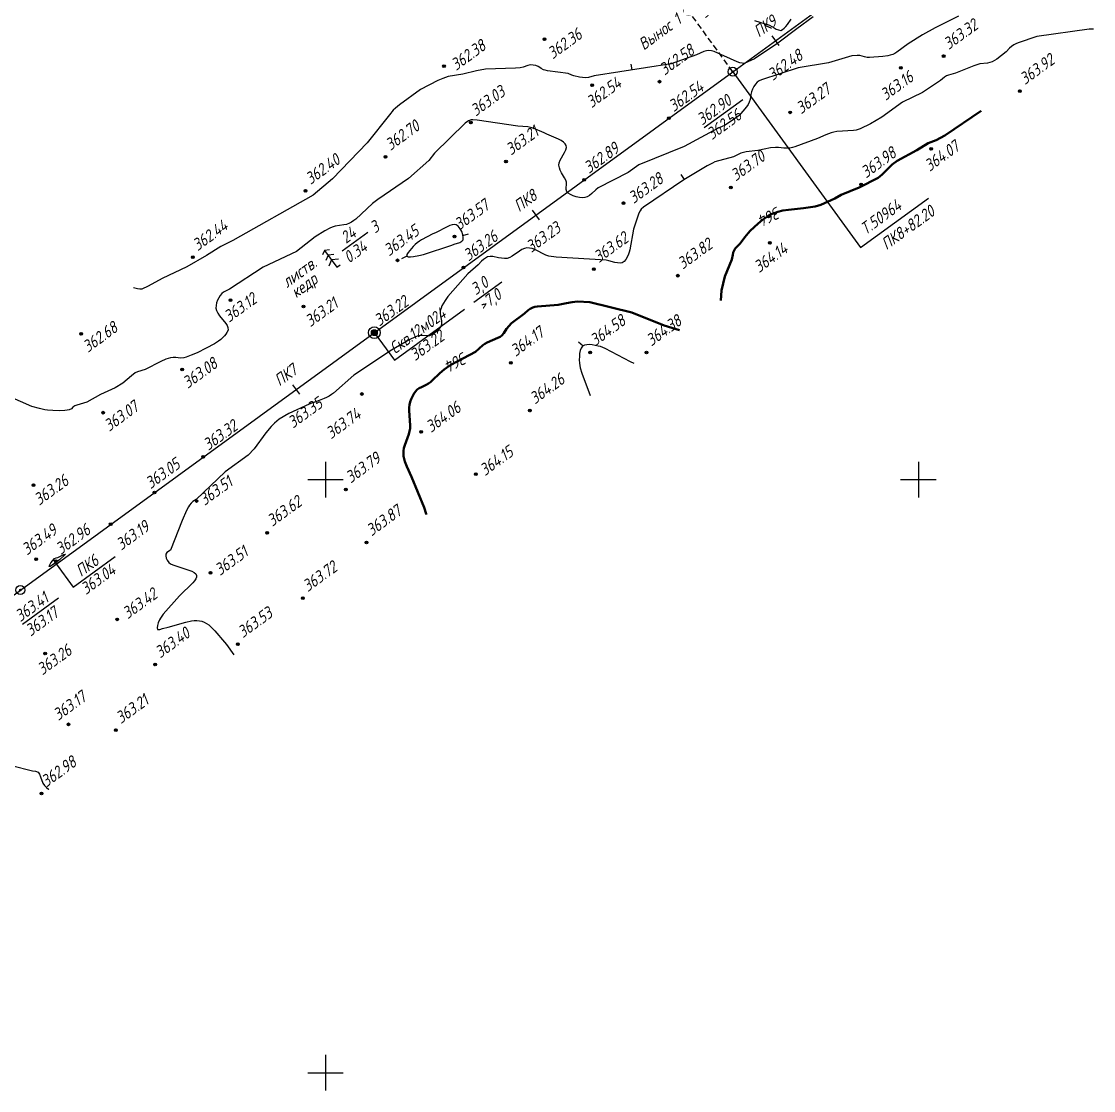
# Model space of a CAD drawing. Extents: x 1514039 to 1515876, y 2182924 to 2184238.
# Drawn here: x 1514697.4 to 1515059.1, y 2183194 to 2183554.5 of the extents above; entities that cross this region are included whole.
import ezdxf
from ezdxf.enums import TextEntityAlignment as Align

# ---------------------------------------------------------------- set-up
doc = ezdxf.new("R2010")
doc.units = 0
doc.linetypes.add('ИИHidden', pattern=[3, 2, -1])
for name, color, linetype, lineweight in [('ИИ_ГЕОПУНКТ_025', 7, 'Continuous', 25), ('ИИ_ГЕОСЕТКА_025', 3, 'Continuous', 25), ('ИИ_ОТМЕТКА_025', 7, 'Continuous', 25), ('ИИ_ПИКЕТАЖ_025', 7, 'Continuous', 25), ('ИИ_РЕЛЬЕФ_025', 34, 'Continuous', 25), ('ИИ_РЕЛЬЕФ_050', 34, 'Continuous', 50), ('ИИ_СКВАЖИНА_025', 7, 'Continuous', 25), ('ИИ_ТРАССА_ТРУБ_025', 7, 'Continuous', 25), ('ИИ_УГОДЬЯ_025', 7, 'Continuous', 25)]:
    doc.layers.add(name, color=color, linetype=linetype, lineweight=lineweight)
doc.styles.add('VNIPISIMPLEXCUR', font='simplex.shx', dxfattribs={"width": 0.8, "oblique": 15})

# ---------------------------------------------------------------- blocks, each defined once
blk = doc.blocks.new('PICKET')
at = {"color": 0, "linetype": 'Continuous', "lineweight": 25}
for p, q in [((-0.23, 0), (0.23, 0)), ((0, 0.23), (0, -0.23))]:
    blk.add_line(p, q, dxfattribs=at)
blk.add_circle((0, 0), 0.23, dxfattribs=at)
at = {"color": 0, "linetype": 'Continuous', "style": 'VNIPISIMPLEXCUR', "oblique": 15, "width": 0.8}
blk.add_attdef('OTMETKA', (1.25, 0.3), '', height=2, dxfattribs=at)
at = {"color": 8, "linetype": 'Continuous', "style": 'VNIPISIMPLEXCUR', "oblique": 15, "width": 0.8, "flags": 1}
blk.add_attdef('NOMER', (1.25, -2.7), '', height=2, dxfattribs=at)
blk = doc.blocks.new('ИИ15001')
at = {"color": 0, "linetype": 'Continuous', "lineweight": 25}
blk.add_lwpolyline([(0, 1), (0, -1)], dxfattribs=at)
at = {"color": 0, "linetype": 'Continuous', "lineweight": 25, "style": 'VNIPISIMPLEXCUR', "oblique": 15, "width": 0.8}
blk.add_attdef('STATIONING', text='', height=2, dxfattribs=at).set_placement((0, 2), align=Align.CENTER)
at = {"color": 7, "linetype": 'Continuous', "lineweight": 25, "style": 'VNIPISIMPLEXCUR', "oblique": 15, "width": 0.8}
blk.add_attdef('HEIGHT', text='', height=2, dxfattribs=at).set_placement((0, -2), align=Align.TOP_CENTER)
blk = doc.blocks.new('ИИ050052Р')
at = {"linetype": 'Continuous', "lineweight": 25}
h = blk.add_hatch(color=0, dxfattribs=at)
edge = h.paths.add_edge_path()
edge.add_arc((0, 0), 0.15, 0, 360)
at = {"color": 0, "linetype": 'Continuous', "lineweight": 25}
for radius in [0.75, 0.15]:
    blk.add_circle((0, 0), radius, dxfattribs=at)
at = {"color": 0, "linetype": 'Continuous', "style": 'VNIPISIMPLEXCUR', "oblique": 15, "width": 0.8}
for tag, p in [('CENTRE', (1.45, 0.7)), ('HEIGHT', (1.45, -2.7))]:
    blk.add_attdef(tag, p, '', height=2, dxfattribs=at)
for tag, p in [('NUMBER', (-2, -1)), ('STATIONING', (-2, -4.4)), ('ALPHA', (-2, -7.8))]:
    blk.add_attdef(tag, text='', height=2, dxfattribs=at).set_placement(p, align=Align.RIGHT)
at = {"color": 253, "linetype": 'Continuous', "style": 'VNIPISIMPLEXCUR', "oblique": 15, "width": 0.8, "flags": 1}
blk.add_attdef('NOTE', text='', height=1.6, dxfattribs=at).set_placement((-2, -10.8), align=Align.RIGHT)
blk = doc.blocks.new('ИИ25001')
at = {"linetype": 'Continuous'}
h = blk.add_hatch(color=0, dxfattribs=at)
edge = h.paths.add_edge_path()
edge.add_arc((0, 0), 0.5, 0, 360)
at = {"color": 0, "linetype": 'Continuous'}
for radius in [1, 0.5]:
    blk.add_circle((0, 0), radius, dxfattribs=at)
at = {"color": 0, "style": 'VNIPISIMPLEXCUR', "oblique": 15, "width": 0.8}
for tag, p in [('NUMBER', (2, 0.7)), ('STS', (14.22, 0.7)), ('EGWL', (38.32, 0.7)), ('TFS', (19.08, -1)), ('HEIGHT', (2, -2.7)), ('FS', (14.22, -2.7)), ('AGWL', (36.59, -2.7))]:
    blk.add_attdef(tag, p, '', height=2, dxfattribs=at)
at = {"color": 253, "style": 'VNIPISIMPLEXCUR', "oblique": 15, "width": 0.8, "flags": 1}
for tag, p in [('DATE', (-2.5, -0.8)), ('NOTE1', (-2.5, -3.2)), ('NOTE2', (-2.5, -5.6))]:
    blk.add_attdef(tag, text='', height=1.6, dxfattribs=at).set_placement(p, align=Align.RIGHT)
blk = doc.blocks.new('ИИ053672А')
at = {"color": 0, "linetype": 'Continuous'}
for points in [[(0.85, 2.01), (0, 2.5), (-0.85, 2.01)], [(0.7, 3.1), (0, 3.5), (-0.7, 3.1)], [(0, 3.5), (0, 0), (0.7, 0)], [(1, 0.92), (0, 1.5), (-1, 0.92)]]:
    blk.add_lwpolyline(points, dxfattribs=at)
at = {"color": 0, "linetype": 'Continuous', "style": 'VNIPISIMPLEXCUR', "oblique": 15, "width": 0.8}
blk.add_attdef('RACE1', text='', height=2, dxfattribs=at).set_placement((-2, 2.25), align=Align.RIGHT)
blk.add_attdef('HEIGHT', (2, 2.25), '', height=2, dxfattribs=at)
blk.add_attdef('DISTANCE', text='', height=2, dxfattribs=at).set_placement((8.5, 1.75), align=Align.MIDDLE_LEFT)
blk.add_attdef('RACE2', text='', height=2, dxfattribs=at).set_placement((-2, 1.25), align=Align.TOP_RIGHT)
blk.add_attdef('THICKNESS', text='', height=2, dxfattribs=at).set_placement((2, 1.25), align=Align.TOP_LEFT)
blk = doc.blocks.new('ИИ053296')
at = {"color": 0, "linetype": 'Continuous', "lineweight": 25}
blk.add_lwpolyline([(0, 0), (1, 0)], dxfattribs=at)
blk = doc.blocks.new('ИИ05012')
at = {"color": 0, "linetype": 'Continuous', "flags": 128}
for points in [[(0, 3), (0, -3)], [(-3, 0), (3, 0)]]:
    blk.add_lwpolyline(points, dxfattribs=at)

msp = doc.modelspace()

# ---------------------------------------------------------------- linework, layer by layer
at = {"layer": 'ИИ_ГЕОПУНКТ_025'}
for points in [[(1514937.36, 2183537.57), (1514980.483, 2183478.265), (1515003.35, 2183494.892)], [(1514927.72, 2183518.746), (1514940.778, 2183528.241)], [(1514697.795, 2183351.317), (1514709.932, 2183360.142)]]:
    msp.add_lwpolyline(points, dxfattribs=at)
at = {"layer": 'ИИ_ПИКЕТАЖ_025', "color": 4}
msp.add_lwpolyline([(1514709.146, 2183371.571), (1514714.859, 2183363.714), (1514729.096, 2183374.066)], dxfattribs=at)
at = {"layer": 'ИИ_РЕЛЬЕФ_025'}
for points, elevation in [([(1515013.566, 2183556.31), (1515005.621, 2183552.306), (1515001.356, 2183550.043), (1514996.548, 2183547.012), (1514992.757, 2183544.204), (1514992.028, 2183543.751), (1514991.326, 2183543.398), (1514990.468, 2183543.111), (1514989.646, 2183542.954), (1514988.023, 2183542.72), (1514983.518, 2183542.36), (1514982.651, 2183542.372), (1514981.834, 2183542.575), (1514981.029, 2183542.856), (1514980.212, 2183543.073), (1514979.329, 2183543.081), (1514977.522, 2183542.895), (1514969.645, 2183540.536), (1514959.444, 2183538.879), (1514947.057, 2183534.793), (1514946.303, 2183534.469), (1514945.569, 2183534.002), (1514945.041, 2183533.376), (1514944.521, 2183532.563), (1514944.048, 2183531.662), (1514943.664, 2183530.77), (1514943.465, 2183529.911), (1514943.234, 2183528.143), (1514942.955, 2183527.255), (1514942.561, 2183526.509), (1514942.055, 2183525.757), (1514940.805, 2183524.286), (1514939.518, 2183522.846), (1514938.777, 2183522.21), (1514937.137, 2183521.069), (1514934.58, 2183519.439), (1514932.199, 2183518.468), (1514920.956, 2183512.364), (1514905.71, 2183506.145), (1514902.105, 2183503.61), (1514891.941, 2183498.388), (1514891.21, 2183497.785), (1514889.781, 2183496.443), (1514889.049, 2183495.84), (1514888.286, 2183495.374), (1514887.474, 2183495.113), (1514886.61, 2183495.071), (1514885.621, 2183495.178), (1514884.58, 2183495.411), (1514883.56, 2183495.743), (1514882.635, 2183496.151), (1514881.877, 2183496.611), (1514881.36, 2183497.098), (1514881.177, 2183497.793), (1514881.193, 2183498.55), (1514881.325, 2183499.398), (1514881.286, 2183500.285), (1514881.03, 2183501.023), (1514880.627, 2183501.804), (1514879.647, 2183503.46), (1514879.201, 2183504.317), (1514878.885, 2183505.182), (1514878.731, 2183506.042), (1514878.841, 2183506.864), (1514879.17, 2183507.726), (1514880.654, 2183510.363), (1514881.039, 2183511.197), (1514881.234, 2183511.977), (1514881.155, 2183512.684), (1514880.795, 2183513.295), (1514880.219, 2183513.84), (1514879.47, 2183514.333), (1514878.591, 2183514.786), (1514874.641, 2183516.467), (1514873.762, 2183516.92), (1514870.063, 2183518.501), (1514869.142, 2183518.777), (1514868.293, 2183518.935), (1514866.602, 2183519.067), (1514864.911, 2183519.158), (1514851.151, 2183521.266), (1514849.717, 2183521.323), (1514849.159, 2183521.289), (1514848.247, 2183521.034), (1514847.136, 2183520.243), (1514836.706, 2183510.102), (1514834.828, 2183507.624), (1514827.968, 2183501.509), (1514817.647, 2183494.456), (1514815.843, 2183493.101), (1514810.208, 2183487.88), (1514809.506, 2183487.341), (1514808.807, 2183486.87), (1514808.11, 2183486.478), (1514807.125, 2183486.093), (1514806.138, 2183485.872), (1514803.21, 2183485.477), (1514802.258, 2183485.195), (1514801.413, 2183484.824), (1514799.761, 2183483.902), (1514796.501, 2183481.843), (1514790.248, 2183476.989), (1514779, 2183471.66), (1514767.636, 2183464.204), (1514765.571, 2183463.244), (1514764.975, 2183462.739), (1514764.485, 2183462.118), (1514763.996, 2183461.361), (1514763.555, 2183460.508), (1514763.223, 2183459.601), (1514763.063, 2183458.679), (1514762.968, 2183457.797), (1514763.186, 2183456.987), (1514763.648, 2183456.122), (1514764.274, 2183455.229), (1514766.346, 2183452.66), (1514766.84, 2183451.934), (1514767.103, 2183451.32), (1514767.113, 2183450.399), (1514766.751, 2183449.598), (1514766.406, 2183449.044), (1514765.953, 2183448.471), (1514765.387, 2183447.884), (1514764.703, 2183447.285), (1514763.898, 2183446.678), (1514762.521, 2183445.795), (1514759.787, 2183444.283), (1514756.709, 2183442.795), (1514754.719, 2183441.953), (1514752.956, 2183441.329), (1514752.207, 2183441.124), (1514751.189, 2183440.992), (1514750.302, 2183441.041), (1514749.469, 2183441.154), (1514748.614, 2183441.214), (1514747.662, 2183441.102), (1514746.911, 2183440.891), (1514746.12, 2183440.6), (1514744.447, 2183439.837), (1514739.2, 2183437.1), (1514736.601, 2183436.389), (1514735.81, 2183436.045), (1514734.525, 2183435.063), (1514731.677, 2183432.546), (1514729.029, 2183430.93), (1514724.072, 2183428.711), (1514719.513, 2183426.163), (1514716.148, 2183425.145), (1514715.444, 2183424.85), (1514714.808, 2183424.408), (1514714.277, 2183423.936), (1514713.548, 2183423.562), (1514712.869, 2183423.407), (1514712.045, 2183423.301), (1514710.116, 2183423.216), (1514708.066, 2183423.265), (1514706.2, 2183423.407), (1514705.268, 2183423.54), (1514703.513, 2183423.944), (1514700.946, 2183424.637), (1514693.292, 2183427.986)], 363), ([(1514964.546, 2183556.037), (1514958.979, 2183551.995), (1514952.52, 2183547.178), (1514944.658, 2183541.921), (1514941.234, 2183540.349), (1514940.51, 2183540.407), (1514939.726, 2183540.602), (1514938.897, 2183540.902), (1514931.045, 2183544.376), (1514930.187, 2183544.622), (1514929.352, 2183544.715), (1514928.484, 2183544.553), (1514927.626, 2183544.321), (1514925.114, 2183543.204), (1514916.589, 2183540.173), (1514890.58, 2183536.177), (1514888.673, 2183535.645), (1514887.67, 2183535.508), (1514886.7, 2183535.556), (1514885.661, 2183535.716), (1514883.769, 2183536.177), (1514883.088, 2183536.418), (1514881.903, 2183536.955), (1514874.909, 2183537.874), (1514874.129, 2183538.04), (1514873.485, 2183538.229), (1514872.769, 2183538.604), (1514872.265, 2183539.014), (1514871.704, 2183539.35), (1514870.891, 2183539.615), (1514870.005, 2183539.787), (1514869.084, 2183539.827), (1514868.296, 2183539.693), (1514866.642, 2183539.132), (1514865.678, 2183538.91), (1514864.029, 2183538.763), (1514853.917, 2183538.431), (1514850.925, 2183537.875), (1514846.303, 2183536.726), (1514841.396, 2183535.902), (1514840.429, 2183535.632), (1514839.572, 2183535.323), (1514837.879, 2183534.561), (1514832.051, 2183531.614), (1514824.939, 2183526.446), (1514823.609, 2183525.297), (1514822.871, 2183524.551), (1514821.578, 2183523.028), (1514814.084, 2183513.536), (1514802.39, 2183501.419), (1514795.834, 2183495.979), (1514768.725, 2183480.594), (1514764.632, 2183478.596), (1514759.886, 2183475.601), (1514753.218, 2183471.761), (1514744.913, 2183467.787), (1514740.223, 2183465.248), (1514738.074, 2183464.27), (1514737.314, 2183464.261), (1514736.522, 2183464.401), (1514735.189, 2183464.708)], 362.5), ([(1514944.647, 2183554.843), (1514949.817, 2183553.301), (1514950.558, 2183552.846), (1514951.286, 2183552.32), (1514952.043, 2183551.962), (1514952.816, 2183551.691), (1514953.604, 2183551.508), (1514954.131, 2183551.754), (1514954.684, 2183552.19), (1514955.262, 2183552.788), (1514955.861, 2183553.523), (1514957.109, 2183555.3)], 362.5), ([(1515059.072, 2183551.916), (1515058.361, 2183551.956), (1515057.544, 2183551.91), (1515039.95, 2183549.397), (1515033.623, 2183547.332), (1515032.867, 2183547.006), (1515032.205, 2183546.66), (1515031.396, 2183546.1), (1515030.746, 2183545.505), (1515029.54, 2183544.297), (1515026.451, 2183541.818), (1515025.672, 2183541.295), (1515024.884, 2183540.887), (1515024.068, 2183540.614), (1515023.243, 2183540.454), (1515020.754, 2183540.169), (1515018.706, 2183539.574), (1515012.467, 2183537.114), (1515010.178, 2183536.447), (1515009.486, 2183536.151), (1515008.756, 2183535.684), (1515007.434, 2183534.609), (1515001.343, 2183530.538), (1514994.586, 2183527.326), (1514987.691, 2183522.23), (1514983.882, 2183520.02), (1514980.309, 2183518.281), (1514979.68, 2183518.028), (1514978.982, 2183517.81), (1514978.145, 2183517.703), (1514972.449, 2183517.345), (1514971.486, 2183517.171), (1514970.584, 2183516.92), (1514968.753, 2183516.231), (1514965.989, 2183515.079), (1514958.334, 2183512.213), (1514957.469, 2183511.986), (1514956.654, 2183511.83), (1514955.599, 2183511.758), (1514954.634, 2183511.819), (1514952.786, 2183512.042), (1514951.81, 2183512.051), (1514950.149, 2183511.857), (1514945.847, 2183511.031), (1514941.862, 2183510.578), (1514940.955, 2183510.371), (1514940.07, 2183510.057), (1514937.647, 2183508.873), (1514931.365, 2183507.156), (1514930.49, 2183506.771), (1514928.781, 2183505.868), (1514920.83, 2183501.068), (1514907.225, 2183491.939), (1514906.473, 2183491.199), (1514906.09, 2183490.596), (1514905.739, 2183489.87), (1514905.104, 2183488.162), (1514903.892, 2183484.52), (1514902.66, 2183477.547), (1514902.426, 2183476.716), (1514902.155, 2183475.989), (1514901.736, 2183475.054), (1514901.29, 2183474.237), (1514900.741, 2183473.608), (1514900.076, 2183473.143), (1514899.349, 2183473.002), (1514898.49, 2183473.065), (1514897.542, 2183473.264), (1514895.558, 2183473.798), (1514894.61, 2183473.997), (1514877.803, 2183474.986), (1514875.275, 2183475.362), (1514874.352, 2183475.752), (1514870.638, 2183477.564), (1514869.721, 2183477.891), (1514868.814, 2183478.093), (1514867.922, 2183478.131), (1514867.068, 2183477.958), (1514866.231, 2183477.587), (1514865.407, 2183477.08), (1514862.951, 2183475.345), (1514862.12, 2183474.897), (1514861.274, 2183474.617), (1514860.325, 2183474.593), (1514859.345, 2183474.669), (1514858.352, 2183474.82), (1514856.408, 2183475.212), (1514855.508, 2183475.269), (1514854.686, 2183475.137), (1514853.973, 2183474.734), (1514853.289, 2183474.274), (1514852.654, 2183473.719), (1514851.464, 2183472.452), (1514847.97, 2183469.369), (1514841.263, 2183461.722), (1514840.348, 2183460.455), (1514839.746, 2183459.496), (1514839.288, 2183458.655), (1514838.954, 2183457.831), (1514838.72, 2183456.921), (1514838.679, 2183456.129), (1514838.788, 2183455.27), (1514839.105, 2183453.5), (1514839.137, 2183452.665), (1514838.968, 2183451.913), (1514838.559, 2183451.202), (1514837.978, 2183450.51), (1514837.279, 2183449.865), (1514836.517, 2183449.297), (1514835.745, 2183448.834), (1514835.019, 2183448.506), (1514834.195, 2183448.504), (1514832.537, 2183448.624), (1514831.554, 2183448.538), (1514830.871, 2183448.329), (1514830.125, 2183448.032), (1514828.482, 2183447.232), (1514822.206, 2183443.708), (1514809.556, 2183435.245), (1514802.738, 2183429.211), (1514801.982, 2183428.665), (1514801.226, 2183428.18), (1514800.378, 2183427.71), (1514799.53, 2183427.312), (1514797.836, 2183426.663), (1514794.449, 2183425.495), (1514787.665, 2183422.286), (1514784.399, 2183420.351), (1514783.579, 2183419.774), (1514782.754, 2183419.087), (1514781.62, 2183417.931), (1514779.905, 2183415.831), (1514775.882, 2183410.428), (1514773.914, 2183408.247), (1514766.093, 2183402.629), (1514756.392, 2183393.335), (1514755.821, 2183392.93), (1514755.258, 2183392.58), (1514754.679, 2183392.119), (1514754.062, 2183391.378), (1514753.744, 2183390.876), (1514753.07, 2183389.596), (1514751.604, 2183386.192), (1514747.73, 2183376.184), (1514746.501, 2183375.409), (1514746.133, 2183374.915), (1514746.09, 2183374.3), (1514746.253, 2183373.57), (1514746.616, 2183372.804), (1514747.172, 2183372.081), (1514747.722, 2183371.668), (1514748.504, 2183371.285), (1514750.537, 2183370.574), (1514753.892, 2183369.513), (1514754.861, 2183369.125), (1514755.66, 2183368.705), (1514756.229, 2183368.243), (1514756.513, 2183367.732), (1514756.504, 2183367.151), (1514756.258, 2183366.524), (1514755.815, 2183365.857), (1514755.219, 2183365.16), (1514750.757, 2183360.805), (1514745.285, 2183354.674), (1514744.748, 2183353.975), (1514744.299, 2183353.315), (1514743.954, 2183352.703), (1514743.548, 2183351.73), (1514743.281, 2183350.782), (1514743.197, 2183349.995), (1514743.34, 2183349.51), (1514744.078, 2183349.499), (1514745.045, 2183349.763), (1514746.973, 2183350.22), (1514752.908, 2183351.988), (1514754.81, 2183352.378), (1514755.726, 2183352.479), (1514756.611, 2183352.501), (1514757.462, 2183352.432), (1514758.272, 2183352.259), (1514759.084, 2183351.917), (1514759.874, 2183351.52), (1514760.614, 2183350.991), (1514761.322, 2183350.377), (1514762.668, 2183348.966), (1514765.92, 2183345.144), (1514766.603, 2183344.464), (1514769.071, 2183340.966)], 363.5), ([(1514904.111, 2183439.191), (1514902.884, 2183439.768), (1514894.344, 2183444.208), (1514893.527, 2183444.559), (1514892.733, 2183444.847), (1514891.966, 2183445.056), (1514889.998, 2183445.426), (1514889.03, 2183445.519), (1514888.132, 2183445.502), (1514887.349, 2183445.34), (1514886.725, 2183444.997), (1514886.248, 2183444.394), (1514885.919, 2183443.566), (1514885.717, 2183442.577), (1514885.623, 2183441.488), (1514885.613, 2183440.361), (1514885.668, 2183439.257), (1514885.768, 2183438.473), (1514885.943, 2183437.654), (1514886.472, 2183435.938), (1514889.311, 2183428.426)], 364.5), ([(1514694.11, 2183303.665), (1514701.189, 2183301.847), (1514702.128, 2183301.693), (1514703.025, 2183301.315), (1514703.492, 2183300.679), (1514703.882, 2183299.766), (1514704.693, 2183297.705), (1514705.243, 2183296.85), (1514705.874, 2183296.191), (1514706.555, 2183295.618), (1514706.64, 2183295.56)], 363)]:
    msp.add_lwpolyline(points, dxfattribs=dict(at, elevation=elevation))
for points, elevation in [([(1514836.201, 2183482.84), (1514832.414, 2183480.865), (1514831.747, 2183480.435), (1514830.959, 2183479.854), (1514830.229, 2183479.249), (1514829.563, 2183478.621), (1514828.402, 2183477.293), (1514827.832, 2183476.555), (1514827.435, 2183475.884), (1514827.387, 2183475.41), (1514827.825, 2183475.174), (1514828.645, 2183475.136), (1514829.703, 2183475.234), (1514831.522, 2183475.534), (1514833.073, 2183475.935), (1514842.575, 2183479.111), (1514843.424, 2183479.427), (1514845.252, 2183480.001), (1514845.971, 2183480.376), (1514846.388, 2183480.888), (1514846.462, 2183481.619), (1514846.291, 2183482.577), (1514845.924, 2183483.624), (1514845.407, 2183484.622), (1514844.788, 2183485.433), (1514844.114, 2183485.919), (1514843.482, 2183486.029), (1514842.734, 2183485.927), (1514841.894, 2183485.655), (1514840.984, 2183485.257), (1514837.112, 2183483.239)], 363.5), ([(1514708.599, 2183373.358), (1514709.134, 2183373.615), (1514709.661, 2183373.755), (1514711.731, 2183374.739), (1514712.251, 2183374.885), (1514711.982, 2183374.503), (1514710.238, 2183372.931), (1514708.606, 2183371.697), (1514707.781, 2183371.155), (1514707.09, 2183370.764), (1514706.739, 2183370.679), (1514706.881, 2183371.101), (1514707.388, 2183371.903), (1514708.036, 2183372.763)], 363)]:
    msp.add_lwpolyline(points, close=True, dxfattribs=dict(at, elevation=elevation))
at = {"layer": 'ИИ_РЕЛЬЕФ_050', "elevation": 364}
for points in [[(1515021.19, 2183524.357), (1515008.917, 2183516.053), (1515006.036, 2183514.513), (1515003.259, 2183513.457), (1514999.512, 2183511.091), (1514992.789, 2183507.51), (1514991.126, 2183506.244), (1514987.81, 2183502.86), (1514987.111, 2183502.286), (1514986.412, 2183501.822), (1514980.058, 2183498.545), (1514973.898, 2183496.022), (1514971.83, 2183494.8), (1514967.079, 2183492.698), (1514965.12, 2183492.078), (1514961.19, 2183491.579), (1514956.204, 2183491.025), (1514954.311, 2183490.705), (1514952.532, 2183490.275), (1514951.698, 2183490.006), (1514950.907, 2183489.696), (1514949.984, 2183489.254), (1514949.098, 2183488.75), (1514947.434, 2183487.604), (1514945.914, 2183486.349), (1514943.292, 2183483.876), (1514942.602, 2183483.167), (1514941.444, 2183481.768), (1514939.846, 2183479.682), (1514938.21, 2183477.964), (1514937.791, 2183477.324), (1514937.519, 2183476.601), (1514937.354, 2183475.822), (1514937.087, 2183474.23), (1514934.723, 2183468.451), (1514933.617, 2183463.821), (1514933.306, 2183460.428)], [(1514919.458, 2183450.355), (1514914.241, 2183452.031), (1514903.377, 2183456.337), (1514889.201, 2183459.841), (1514884.969, 2183460.047), (1514884.109, 2183460.007), (1514883.189, 2183459.9), (1514881.324, 2183459.541), (1514878.511, 2183458.911), (1514871.49, 2183458.39), (1514870.657, 2183458.23), (1514869.93, 2183458.016), (1514869.081, 2183457.603), (1514868.399, 2183457.105), (1514867.135, 2183456.059), (1514862.763, 2183452.748), (1514860.992, 2183450.846), (1514860.137, 2183449.351), (1514859.506, 2183448.634), (1514858.884, 2183448.201), (1514858.102, 2183447.794), (1514854.478, 2183446.23), (1514853.727, 2183445.803), (1514853.023, 2183445.295), (1514851.81, 2183444.229), (1514850.641, 2183443.152), (1514842.249, 2183438.685), (1514840.778, 2183437.727), (1514840.011, 2183437.15), (1514838.583, 2183435.896), (1514836.001, 2183433.41), (1514835.383, 2183432.88), (1514834.767, 2183432.417), (1514833.931, 2183431.945), (1514832.344, 2183431.223), (1514831.602, 2183430.84), (1514830.875, 2183430.399), (1514830.302, 2183429.728), (1514829.781, 2183428.949), (1514829.317, 2183428.085), (1514828.916, 2183427.158), (1514828.584, 2183426.19), (1514828.327, 2183425.203), (1514828.201, 2183424.305), (1514828.185, 2183423.357), (1514828.569, 2183418.254), (1514828.507, 2183417.239), (1514828.337, 2183416.301), (1514828.073, 2183415.36), (1514826.708, 2183411.579), (1514826.45, 2183410.634), (1514826.288, 2183409.689), (1514826.254, 2183408.747), (1514826.344, 2183407.883), (1514826.528, 2183407.019), (1514826.789, 2183406.156), (1514827.474, 2183404.431), (1514829.043, 2183400.983), (1514833.276, 2183390.615), (1514833.97, 2183388.488), (1514834, 2183388.194)]]:
    msp.add_lwpolyline(points, dxfattribs=at)
at = {"layer": 'ИИ_СКВАЖИНА_025', "flags": 128}
for points in [[(1514850.048, 2183459.799), (1514859.524, 2183466.69)], [(1514816.464, 2183449.567), (1514823.221, 2183440.273), (1514846.868, 2183457.468)]]:
    msp.add_lwpolyline(points, dxfattribs=at)
at = {"layer": 'ИИ_ТРАССА_ТРУБ_025', "color": 4}
msp.add_lwpolyline([(1514635.774, 2183318.213), (1514697.06, 2183362.78), (1514937.36, 2183537.57), (1515032.619, 2183606.869)], dxfattribs=at)
at = {"layer": 'ИИ_ТРАССА_ТРУБ_025', "color": 4, "linetype": 'ИИHidden', "flags": 128}
msp.add_lwpolyline([(1514937.36, 2183537.57), (1514922.43, 2183558.09), (1514910.18, 2183574.91)], dxfattribs=at)
at = {"layer": 'ИИ_УГОДЬЯ_025'}
msp.add_lwpolyline([(1514805.614, 2183477.131), (1514814.274, 2183483.428)], dxfattribs=at)

# ---------------------------------------------------------------- block references
at = {"layer": 'ИИ_ГЕОПУНКТ_025'}
ref = msp.add_blockref('ИИ050052Р', (1514922.43, 2183558.09, 361.93), dxfattribs=dict(at, xscale=2, yscale=2, zscale=2, rotation=36.02222222222222))
ref.add_attrib('NUMBER', 'Вынос 1', dxfattribs={"layer": '0', "color": 0, "linetype": 'Continuous', "height": 4, "rotation": 36.02222, "style": 'VNIPISIMPLEXCUR', "oblique": 15, "width": 0.8}).set_placement((1514920.371, 2183554.12), align=Align.RIGHT)
ref.add_attrib('CENTRE', '362.25', (1514923.952, 2183560.928), dxfattribs={"layer": '0', "color": 0, "linetype": 'Continuous', "height": 4, "rotation": 36.02222, "style": 'VNIPISIMPLEXCUR', "oblique": 15, "width": 0.8})
ref.add_attrib('HEIGHT', '361.93', (1514927.951, 2183555.428), dxfattribs={"layer": '0', "color": 0, "linetype": 'Continuous', "height": 4, "rotation": 36.02222, "style": 'VNIPISIMPLEXCUR', "oblique": 15, "width": 0.8})
at = {"layer": 'ИИ_ГЕОПУНКТ_025', "color": 178}
ref = msp.add_blockref('ИИ050052Р', (1514937.36, 2183537.57, 362.56), dxfattribs=dict(at, xscale=2, yscale=2, zscale=2, rotation=36.02222222222222))
ref.add_attrib('NUMBER', 'Т.50964', dxfattribs={"layer": '0', "color": 0, "linetype": 'Continuous', "height": 4, "rotation": 36.02222, "style": 'VNIPISIMPLEXCUR', "oblique": 15, "width": 0.8}).set_placement((1514994.679, 2183491.478), align=Align.RIGHT)
ref.add_attrib('CENTRE', '362.90', (1514927.001, 2183519.305), dxfattribs={"layer": '0', "color": 0, "linetype": 'Continuous', "height": 4, "rotation": 36.02222, "style": 'VNIPISIMPLEXCUR', "oblique": 15, "width": 0.8})
ref.add_attrib('HEIGHT', '362.56', (1514930.328, 2183514.394), dxfattribs={"layer": '0', "color": 0, "linetype": 'Continuous', "height": 4, "rotation": 36.02222, "style": 'VNIPISIMPLEXCUR', "oblique": 15, "width": 0.8})
ref.add_attrib('STATIONING', 'ПК8+82.20', dxfattribs={"layer": '0', "color": 0, "linetype": 'Continuous', "height": 4, "rotation": 36.02222, "style": 'VNIPISIMPLEXCUR', "oblique": 15, "width": 0.8}).set_placement((1515005.909, 2183489.422), align=Align.RIGHT)
at = {"layer": 'ИИ_ГЕОПУНКТ_025', "color": 177}
ref = msp.add_blockref('ИИ050052Р', (1514697.06, 2183362.78, 363.17), dxfattribs=dict(at, xscale=2, yscale=2, zscale=2, rotation=36.02222222222222))
ref.add_attrib('NUMBER', 'Т.50963', dxfattribs={"layer": '0', "color": 0, "linetype": 'Continuous', "height": 4, "rotation": 36.02222, "style": 'VNIPISIMPLEXCUR', "oblique": 15, "width": 0.8}).set_placement((1514672.025, 2183429.751), align=Align.RIGHT)
ref.add_attrib('CENTRE', '363.41', (1514697.025, 2183351.854), dxfattribs={"layer": '0', "color": 0, "linetype": 'Continuous', "height": 4, "rotation": 36.02222, "style": 'VNIPISIMPLEXCUR', "oblique": 15, "width": 0.8})
ref.add_attrib('HEIGHT', '363.17', (1514700.495, 2183346.972), dxfattribs={"layer": '0', "color": 0, "linetype": 'Continuous', "height": 4, "rotation": 36.02222, "style": 'VNIPISIMPLEXCUR', "oblique": 15, "width": 0.8})
ref.add_attrib('STATIONING', 'ПК5+85.05', dxfattribs={"layer": '0', "color": 0, "linetype": 'Continuous', "height": 4, "rotation": 36.02222, "style": 'VNIPISIMPLEXCUR', "oblique": 15, "width": 0.8}).set_placement((1514682.902, 2183428.272), align=Align.RIGHT)
at = {"layer": 'ИИ_ГЕОСЕТКА_025', "xscale": 2, "yscale": 2, "zscale": 2}
for p in [(1514800, 2183400), (1515000, 2183400), (1514800, 2183200)]:
    msp.add_blockref('ИИ05012', p, dxfattribs=at)
at = {"layer": 'ИИ_ОТМЕТКА_025', "xscale": 2, "yscale": 2, "zscale": 2, "rotation": 36.02222222222222}
for p, values in [((1515008.51, 2183542.84, 363.32), {'OTMETKA': '363.32'}), ((1514912.682, 2183534.208, 362.58), {'OTMETKA': '362.58'}), ((1515034.24, 2183531.04, 363.92), {'OTMETKA': '363.92'}), ((1514849.008, 2183520.395, 363.03), {'OTMETKA': '363.03'}), ((1514915.793, 2183521.883, 362.54), {'OTMETKA': '362.54'}), ((1514820.231, 2183508.818, 362.7), {'OTMETKA': '362.70'}), ((1514860.88, 2183507.24, 363.21), {'OTMETKA': '363.21'}), ((1514887.219, 2183501.098, 362.89), {'OTMETKA': '362.89'}), ((1514936.734, 2183498.531, 363.7), {'OTMETKA': '363.70'}), ((1514980.68, 2183499.54, 363.98), {'OTMETKA': '363.98'}), ((1514793.262, 2183497.349, 362.4), {'OTMETKA': '362.40'}), ((1514843.521, 2183481.965, 363.57), {'OTMETKA': '363.57'}), ((1514755.212, 2183475.003, 362.44), {'OTMETKA': '362.44'}), ((1514846.554, 2183471.519, 363.26), {'OTMETKA': '363.26'}), ((1514890.546, 2183470.987, 363.62), {'OTMETKA': '363.62'}), ((1514918.806, 2183468.784, 363.82), {'OTMETKA': '363.82'}), ((1514816.464, 2183449.567, 363.22), {'OTMETKA': '363.22'}), ((1514889.3, 2183442.899, 364.58), {'OTMETKA': '364.58'}), ((1514908.24, 2183442.87, 364.38), {'OTMETKA': '364.38'}), ((1514862.476, 2183439.383, 364.17), {'OTMETKA': '364.17'}), ((1514868.941, 2183423.287, 364.26), {'OTMETKA': '364.26'}), ((1514758.761, 2183407.66, 363.32), {'OTMETKA': '363.32'}), ((1514806.841, 2183396.666, 363.79), {'OTMETKA': '363.79'}), ((1514780.357, 2183382.042, 363.62), {'OTMETKA': '363.62'}), ((1514813.846, 2183378.815, 363.87), {'OTMETKA': '363.87'}), ((1514709.017, 2183372.537, 362.96), {'OTMETKA': '362.96'}), ((1514792.358, 2183360.047, 363.72), {'OTMETKA': '363.72'}), ((1514770.434, 2183344.492, 363.53), {'OTMETKA': '363.53'}), ((1514742.546, 2183337.655, 363.4), {'OTMETKA': '363.40'}), ((1514729.302, 2183315.55, 363.21), {'OTMETKA': '363.21'}), ((1514704.2, 2183294.17, 362.98), {'OTMETKA': '362.98'})]:
    msp.add_blockref('PICKET', p, dxfattribs=at).add_auto_attribs(values)
at = {"layer": 'ИИ_ОТМЕТКА_025'}
ref = msp.add_blockref('PICKET', (1514873.833, 2183548.508, 362.36), dxfattribs=dict(at, xscale=2, yscale=2, zscale=2, rotation=36.02222222222222))
ref.add_attrib('OTMETKA', '362.36', (1514876.616, 2183541.63, 362.36), dxfattribs={"layer": '0', "color": 0, "linetype": 'Continuous', "height": 4, "rotation": 36.02222, "style": 'VNIPISIMPLEXCUR', "oblique": 15, "width": 0.8})
ref = msp.add_blockref('PICKET', (1514839.97, 2183539.444, 362.38), dxfattribs=dict(at, xscale=2, yscale=2, zscale=2, rotation=36.02222222222222))
ref.add_attrib('OTMETKA', '362.38', (1514844.046, 2183537.752, 362.38), dxfattribs={"layer": '0', "color": 0, "linetype": 'Continuous', "height": 4, "rotation": 36.02222, "style": 'VNIPISIMPLEXCUR', "oblique": 15, "width": 0.8})
ref = msp.add_blockref('PICKET', (1514994.02, 2183538.86, 363.16), dxfattribs=dict(at, xscale=2, yscale=2, zscale=2, rotation=36.02222222222222))
ref.add_attrib('OTMETKA', '363.16', (1514988.905, 2183527.637, 363.16), dxfattribs={"layer": '0', "color": 0, "linetype": 'Continuous', "height": 4, "rotation": 36.02222, "style": 'VNIPISIMPLEXCUR', "oblique": 15, "width": 0.8})
ref = msp.add_blockref('PICKET', (1514889.946, 2183532.997, 362.54), dxfattribs=dict(at, xscale=2, yscale=2, zscale=2, rotation=36.02222222222222))
ref.add_attrib('OTMETKA', '362.54', (1514889.72, 2183525.151, 362.54), dxfattribs={"layer": '0', "color": 0, "linetype": 'Continuous', "height": 4, "rotation": 36.02222, "style": 'VNIPISIMPLEXCUR', "oblique": 15, "width": 0.8})
ref = msp.add_blockref('PICKET', (1514956.734, 2183523.853, 363.27), dxfattribs=dict(at, xscale=2, yscale=2, zscale=2, rotation=36.02222222222222))
ref.add_attrib('OTMETKA', '363.27', (1514960.44, 2183523.124, 363.27), dxfattribs={"layer": '0', "color": 0, "linetype": 'Continuous', "height": 4, "rotation": 36.02222, "style": 'VNIPISIMPLEXCUR', "oblique": 15, "width": 0.8})
ref = msp.add_blockref('PICKET', (1515004.28, 2183511.52, 364.07), dxfattribs=dict(at, xscale=2, yscale=2, zscale=2, rotation=36.02222222222222))
ref.add_attrib('OTMETKA', '364.07', (1515003.779, 2183503.721, 364.07), dxfattribs={"layer": '0', "color": 0, "linetype": 'Continuous', "height": 4, "rotation": 36.02222, "style": 'VNIPISIMPLEXCUR', "oblique": 15, "width": 0.8})
ref = msp.add_blockref('PICKET', (1514900.552, 2183493.258, 363.28), dxfattribs=dict(at, xscale=2, yscale=2, zscale=2, rotation=36.02222222222222))
ref.add_attrib('OTMETKA', '363.28', (1514903.92, 2183492.877, 363.28), dxfattribs={"layer": '0', "color": 0, "linetype": 'Continuous', "height": 4, "rotation": 36.02222, "style": 'VNIPISIMPLEXCUR', "oblique": 15, "width": 0.8})
ref = msp.add_blockref('PICKET', (1514824.29, 2183473.949, 363.45), dxfattribs=dict(at, xscale=2, yscale=2, zscale=2, rotation=36.02222222222222))
ref.add_attrib('OTMETKA', '363.45', (1514821.428, 2183475.201, 363.45), dxfattribs={"layer": '0', "color": 0, "linetype": 'Continuous', "height": 4, "rotation": 36.02222, "style": 'VNIPISIMPLEXCUR', "oblique": 15, "width": 0.8})
ref = msp.add_blockref('PICKET', (1514949.891, 2183479.825, 364.14), dxfattribs=dict(at, xscale=2, yscale=2, zscale=2, rotation=36.02222222222222))
ref.add_attrib('OTMETKA', '364.14', (1514946.244, 2183469.572, 364.14), dxfattribs={"layer": '0', "color": 0, "linetype": 'Continuous', "height": 4, "rotation": 36.02222, "style": 'VNIPISIMPLEXCUR', "oblique": 15, "width": 0.8})
ref = msp.add_blockref('PICKET', (1514767.926, 2183460.515, 363.12), dxfattribs=dict(at, xscale=2, yscale=2, zscale=2, rotation=36.02222222222222))
ref.add_attrib('OTMETKA', '363.12', (1514767.465, 2183452.849, 363.12), dxfattribs={"layer": '0', "color": 0, "linetype": 'Continuous', "height": 4, "rotation": 36.02222, "style": 'VNIPISIMPLEXCUR', "oblique": 15, "width": 0.8})
ref = msp.add_blockref('PICKET', (1514792.555, 2183458.405, 363.21), dxfattribs=dict(at, xscale=2, yscale=2, zscale=2, rotation=36.02222222222222))
ref.add_attrib('OTMETKA', '363.21', (1514794.857, 2183451.289, 363.21), dxfattribs={"layer": '0', "color": 0, "linetype": 'Continuous', "height": 4, "rotation": 36.02222, "style": 'VNIPISIMPLEXCUR', "oblique": 15, "width": 0.8})
ref = msp.add_blockref('PICKET', (1514717.61, 2183449.15, 362.68), dxfattribs=dict(at, xscale=2, yscale=2, zscale=2, rotation=36.02222222222222))
ref.add_attrib('OTMETKA', '362.68', (1514719.83, 2183442.664, 362.68), dxfattribs={"layer": '0', "color": 0, "linetype": 'Continuous', "height": 4, "rotation": 36.02222, "style": 'VNIPISIMPLEXCUR', "oblique": 15, "width": 0.8})
ref = msp.add_blockref('PICKET', (1514751.637, 2183437.178, 363.08), dxfattribs=dict(at, xscale=2, yscale=2, zscale=2, rotation=36.02222222222222))
ref.add_attrib('OTMETKA', '363.08', (1514753.542, 2183430.56, 363.08), dxfattribs={"layer": '0', "color": 0, "linetype": 'Continuous', "height": 4, "rotation": 36.02222, "style": 'VNIPISIMPLEXCUR', "oblique": 15, "width": 0.8})
ref = msp.add_blockref('PICKET', (1514724.97, 2183422.59, 363.07), dxfattribs=dict(at, xscale=2, yscale=2, zscale=2, rotation=36.02222222222222))
ref.add_attrib('OTMETKA', '363.07', (1514727.023, 2183416.06, 363.07), dxfattribs={"layer": '0', "color": 0, "linetype": 'Continuous', "height": 4, "rotation": 36.02222, "style": 'VNIPISIMPLEXCUR', "oblique": 15, "width": 0.8})
ref = msp.add_blockref('PICKET', (1514812.275, 2183428.889, 363.74), dxfattribs=dict(at, xscale=2, yscale=2, zscale=2, rotation=36.02222222222222))
ref.add_attrib('OTMETKA', '363.74', (1514801.854, 2183413.502, 363.74), dxfattribs={"layer": '0', "color": 0, "linetype": 'Continuous', "height": 4, "rotation": 36.02222, "style": 'VNIPISIMPLEXCUR', "oblique": 15, "width": 0.8})
ref = msp.add_blockref('PICKET', (1514832.254, 2183416.087, 364.06), dxfattribs=dict(at, xscale=2, yscale=2, zscale=2, rotation=36.02222222222222))
ref.add_attrib('OTMETKA', '364.06', (1514835.587, 2183415.681, 364.06), dxfattribs={"layer": '0', "color": 0, "linetype": 'Continuous', "height": 4, "rotation": 36.02222, "style": 'VNIPISIMPLEXCUR', "oblique": 15, "width": 0.8})
ref = msp.add_blockref('PICKET', (1514850.704, 2183401.87, 364.15), dxfattribs=dict(at, xscale=2, yscale=2, zscale=2, rotation=36.02222222222222))
ref.add_attrib('OTMETKA', '364.15', (1514853.744, 2183401.07, 364.15), dxfattribs={"layer": '0', "color": 0, "linetype": 'Continuous', "height": 4, "rotation": 36.02222, "style": 'VNIPISIMPLEXCUR', "oblique": 15, "width": 0.8})
ref = msp.add_blockref('PICKET', (1514742.287, 2183395.677, 363.05), dxfattribs=dict(at, xscale=2, yscale=2, zscale=2, rotation=36.02222222222222))
ref.add_attrib('OTMETKA', '363.05', (1514740.983, 2183396.679, 363.05), dxfattribs={"layer": '0', "color": 0, "linetype": 'Continuous', "height": 4, "rotation": 36.02222, "style": 'VNIPISIMPLEXCUR', "oblique": 15, "width": 0.8})
ref = msp.add_blockref('PICKET', (1514701.5, 2183398.18, 363.26), dxfattribs=dict(at, xscale=2, yscale=2, zscale=2, rotation=36.02222222222222))
ref.add_attrib('OTMETKA', '363.26', (1514703.414, 2183391.128, 363.26), dxfattribs={"layer": '0', "color": 0, "linetype": 'Continuous', "height": 4, "rotation": 36.02222, "style": 'VNIPISIMPLEXCUR', "oblique": 15, "width": 0.8})
ref = msp.add_blockref('PICKET', (1514756.522, 2183392.79, 363.51), dxfattribs=dict(at, xscale=2, yscale=2, zscale=2, rotation=36.02222222222222))
ref.add_attrib('OTMETKA', '363.51', (1514759.174, 2183391.053, 363.51), dxfattribs={"layer": '0', "color": 0, "linetype": 'Continuous', "height": 4, "rotation": 36.02222, "style": 'VNIPISIMPLEXCUR', "oblique": 15, "width": 0.8})
ref = msp.add_blockref('PICKET', (1514702.39, 2183373.16, 363.49), dxfattribs=dict(at, xscale=2, yscale=2, zscale=2, rotation=36.02222222222222))
ref.add_attrib('OTMETKA', '363.49', (1514699.259, 2183374.311, 363.49), dxfattribs={"layer": '0', "color": 0, "linetype": 'Continuous', "height": 4, "rotation": 36.02222, "style": 'VNIPISIMPLEXCUR', "oblique": 15, "width": 0.8})
ref = msp.add_blockref('PICKET', (1514727.533, 2183384.946, 363.19), dxfattribs=dict(at, xscale=2, yscale=2, zscale=2, rotation=36.02222222222222))
ref.add_attrib('OTMETKA', '363.19', (1514731.072, 2183375.976, 363.19), dxfattribs={"layer": '0', "color": 0, "linetype": 'Continuous', "height": 4, "rotation": 36.02222, "style": 'VNIPISIMPLEXCUR', "oblique": 15, "width": 0.8})
ref = msp.add_blockref('PICKET', (1514761.225, 2183368.584, 363.51), dxfattribs=dict(at, xscale=2, yscale=2, zscale=2, rotation=36.02222222222222))
ref.add_attrib('OTMETKA', '363.51', (1514764.388, 2183367.447, 363.51), dxfattribs={"layer": '0', "color": 0, "linetype": 'Continuous', "height": 4, "rotation": 36.02222, "style": 'VNIPISIMPLEXCUR', "oblique": 15, "width": 0.8})
ref = msp.add_blockref('PICKET', (1514729.751, 2183352.888, 363.42), dxfattribs=dict(at, xscale=2, yscale=2, zscale=2, rotation=36.02222222222222))
ref.add_attrib('OTMETKA', '363.42', (1514733.241, 2183352.812, 363.42), dxfattribs={"layer": '0', "color": 0, "linetype": 'Continuous', "height": 4, "rotation": 36.02222, "style": 'VNIPISIMPLEXCUR', "oblique": 15, "width": 0.8})
ref = msp.add_blockref('PICKET', (1514705.41, 2183341.36, 363.26), dxfattribs=dict(at, xscale=2, yscale=2, zscale=2, rotation=36.02222222222222))
ref.add_attrib('OTMETKA', '363.26', (1514704.485, 2183333.9, 363.26), dxfattribs={"layer": '0', "color": 0, "linetype": 'Continuous', "height": 4, "rotation": 36.02222, "style": 'VNIPISIMPLEXCUR', "oblique": 15, "width": 0.8})
ref = msp.add_blockref('PICKET', (1514713.27, 2183317.49, 363.17), dxfattribs=dict(at, xscale=2, yscale=2, zscale=2, rotation=36.02222222222222))
ref.add_attrib('OTMETKA', '363.17', (1514709.865, 2183318.574, 363.17), dxfattribs={"layer": '0', "color": 0, "linetype": 'Continuous', "height": 4, "rotation": 36.02222, "style": 'VNIPISIMPLEXCUR', "oblique": 15, "width": 0.8})
at = {"layer": 'ИИ_ПИКЕТАЖ_025', "color": 4}
ref = msp.add_blockref('ИИ15001', (1514951.754, 2183548.041, 362.48), dxfattribs=dict(at, xscale=2, yscale=2, zscale=2, rotation=36.03512320999999))
ref.add_attrib('STATIONING', 'ПК9', dxfattribs={"layer": '0', "color": 0, "linetype": 'Continuous', "lineweight": 25, "height": 4, "rotation": 36.03512, "style": 'VNIPISIMPLEXCUR', "oblique": 15, "width": 0.8}).set_placement((1514949.401, 2183551.276), align=Align.CENTER)
ref.add_attrib('HEIGHT', '362.48', dxfattribs={"layer": '0', "color": 7, "linetype": 'Continuous', "lineweight": 25, "height": 4, "rotation": 36.03512, "style": 'VNIPISIMPLEXCUR', "oblique": 15, "width": 0.8}).set_placement((1514953.785, 2183541.445), align=Align.TOP_CENTER)
ref = msp.add_blockref('ИИ15001', (1514870.885, 2183489.217, 363.23), dxfattribs=dict(at, xscale=2, yscale=2, zscale=2, rotation=36.03148427999997))
ref.add_attrib('STATIONING', 'ПК8', dxfattribs={"layer": '0', "color": 0, "linetype": 'Continuous', "lineweight": 25, "height": 4, "rotation": 36.03148, "style": 'VNIPISIMPLEXCUR', "oblique": 15, "width": 0.8}).set_placement((1514868.532, 2183492.452), align=Align.CENTER)
ref.add_attrib('HEIGHT', '363.23', dxfattribs={"layer": '0', "color": 7, "linetype": 'Continuous', "lineweight": 25, "height": 4, "rotation": 36.03148, "style": 'VNIPISIMPLEXCUR', "oblique": 15, "width": 0.8}).set_placement((1514872.209, 2183483.366), align=Align.TOP_CENTER)
ref = msp.add_blockref('ИИ15001', (1514790.016, 2183430.394, 363.35), dxfattribs=dict(at, xscale=2, yscale=2, zscale=2, rotation=36.03148427999997))
ref.add_attrib('STATIONING', 'ПК7', dxfattribs={"layer": '0', "color": 0, "linetype": 'Continuous', "lineweight": 25, "height": 4, "rotation": 36.03148, "style": 'VNIPISIMPLEXCUR', "oblique": 15, "width": 0.8}).set_placement((1514787.663, 2183433.629), align=Align.CENTER)
ref.add_attrib('HEIGHT', '363.35', dxfattribs={"layer": '0', "color": 7, "linetype": 'Continuous', "lineweight": 25, "height": 4, "rotation": 36.03148, "style": 'VNIPISIMPLEXCUR', "oblique": 15, "width": 0.8}).set_placement((1514791.845, 2183424.144), align=Align.TOP_CENTER)
ref = msp.add_blockref('ИИ15001', (1514709.146, 2183371.571, 363.04), dxfattribs=dict(at, xscale=2, yscale=2, zscale=2, rotation=36.03148387999997))
ref.add_attrib('STATIONING', 'ПК6', dxfattribs={"layer": '0', "color": 0, "linetype": 'Continuous', "lineweight": 25, "height": 4, "rotation": 36.03148, "style": 'VNIPISIMPLEXCUR', "oblique": 15, "width": 0.8}).set_placement((1514720.711, 2183369.388), align=Align.CENTER)
ref.add_attrib('HEIGHT', '363.04', dxfattribs={"layer": '0', "color": 7, "linetype": 'Continuous', "lineweight": 25, "height": 4, "rotation": 36.03148, "style": 'VNIPISIMPLEXCUR', "oblique": 15, "width": 0.8}).set_placement((1514722.028, 2183368.044), align=Align.TOP_CENTER)
at = {"layer": 'ИИ_РЕЛЬЕФ_025', "xscale": 2, "yscale": 2, "zscale": 2}
for p, rotation in [((1514903.393, 2183538.145, 362.5), 98.73547681214079), ((1514921.084, 2183501.222, 363.5), 123.0491639121408), ((1514846.337, 2183482.322, 363.5), 16.94357709214083), ((1514827.387, 2183475.41, 363.5), 208.6861357709515), ((1514886.857, 2183445.069, 364.5), 139.5908674121408)]:
    msp.add_blockref('ИИ053296', p, dxfattribs=dict(at, rotation=rotation))
at = {"layer": 'ИИ_СКВАЖИНА_025'}
ref = msp.add_blockref('ИИ25001', (1514816.464, 2183449.567, 363.22), dxfattribs=dict(at, xscale=2, yscale=2, zscale=2, rotation=36.02228177214084))
ref.add_attrib('NUMBER', 'Скв.12м024', (1514823.395, 2183442.199, 363.5), dxfattribs={"layer": '0', "color": 0, "height": 4, "rotation": 36.02228, "style": 'VNIPISIMPLEXCUR', "oblique": 15, "width": 0.8})
ref.add_attrib('HEIGHT', '363.22', (1514830.203, 2183439.883), dxfattribs={"layer": '0', "color": 0, "height": 4, "rotation": 36.02228, "style": 'VNIPISIMPLEXCUR', "oblique": 15, "width": 0.8})
ref.add_attrib('STS', '3,0', (1514850.704, 2183462.057), dxfattribs={"layer": '0', "color": 0, "height": 4, "rotation": 36.02228, "style": 'VNIPISIMPLEXCUR', "oblique": 15, "width": 0.8})
ref.add_attrib('FS', '>7,0', (1514853.25, 2183456.641), dxfattribs={"layer": '0', "color": 0, "height": 4, "rotation": 36.02228, "style": 'VNIPISIMPLEXCUR', "oblique": 15, "width": 0.8})
at = {"layer": 'ИИ_УГОДЬЯ_025'}
ref = msp.add_blockref('ИИ053672А', (1514803.802, 2183471.652), dxfattribs=dict(at, xscale=2, yscale=2, zscale=2, rotation=36.02222222222222))
ref.add_attrib('RACE1', 'листв.', dxfattribs={"layer": '0', "color": 0, "linetype": 'Continuous', "height": 4, "rotation": 36.02222, "style": 'VNIPISIMPLEXCUR', "oblique": 15, "width": 0.8}).set_placement((1514797.447, 2183472.088), align=Align.RIGHT)
ref.add_attrib('RACE2', 'кедр', dxfattribs={"layer": '0', "color": 0, "linetype": 'Continuous', "height": 4, "rotation": 36.02222, "style": 'VNIPISIMPLEXCUR', "oblique": 15, "width": 0.8}).set_placement((1514795.356, 2183469.853), align=Align.TOP_RIGHT)
ref.add_attrib('HEIGHT', '24', (1514806.881, 2183479.436), dxfattribs={"layer": '0', "color": 0, "linetype": 'Continuous', "height": 4, "rotation": 36.02222, "style": 'VNIPISIMPLEXCUR', "oblique": 15, "width": 0.8})
ref.add_attrib('THICKNESS', '0.34', dxfattribs={"layer": '0', "color": 0, "linetype": 'Continuous', "height": 4, "rotation": 36.02222, "style": 'VNIPISIMPLEXCUR', "oblique": 15, "width": 0.8}).set_placement((1514805.567, 2183476.026), align=Align.TOP_LEFT)
ref.add_attrib('DISTANCE', '3', dxfattribs={"layer": '0', "color": 0, "linetype": 'Continuous', "height": 4, "rotation": 36.02222, "style": 'VNIPISIMPLEXCUR', "oblique": 15, "width": 0.8}).set_placement((1514815.493, 2183484.48), align=Align.MIDDLE_LEFT)

# ---------------------------------------------------------------- texts
at = {"layer": 'ИИ_РЕЛЬЕФ_025', "style": 'VNIPISIMPLEXCUR', "oblique": 15, "width": 0.8}
for rotation, p in [(206.65254, (1514950.017, 2183488.821, 364)), (208.02491, (1514844.344, 2183439.8, 364))]:
    msp.add_text('364', height=4, rotation=rotation, dxfattribs=at).set_placement(p, align=Align.MIDDLE)

doc.saveas('drawing.dxf')
